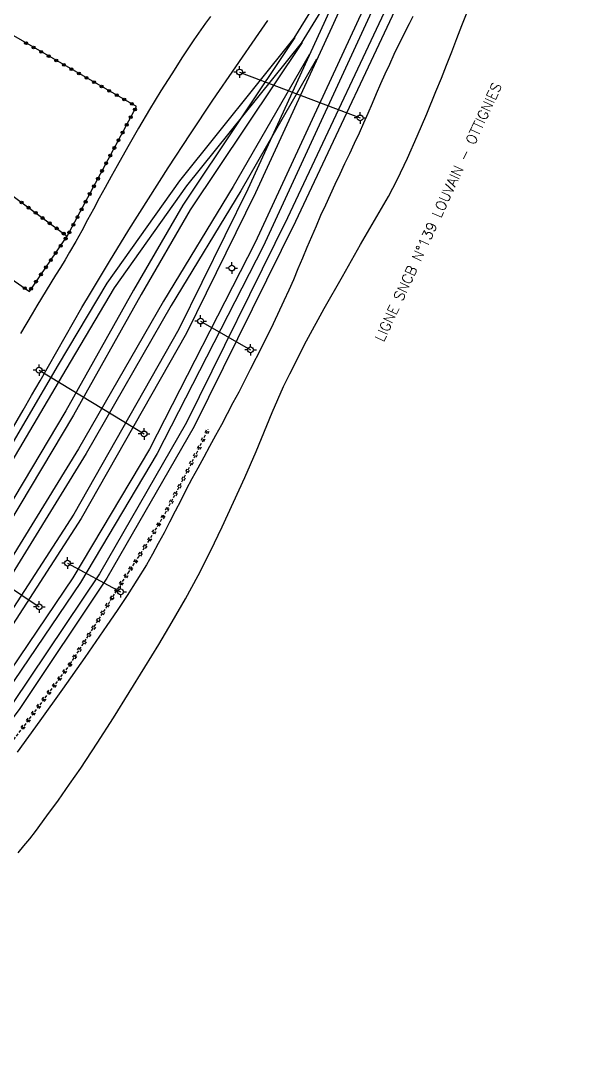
# Model space of a CAD drawing. Header units: millimetres. Extents: x 164000 to 165000, y 151998 to 153000.
# Drawn here: x 164150.3 to 164249.3, y 152415.8 to 152593.3 of the extents above; entities that cross this region are included whole.
import ezdxf

# ---------------------------------------------------------------- set-up
doc = ezdxf.new("R2010")
doc.units = ezdxf.units.MM
doc.linetypes.add('DASHED', pattern=[0.75, 0.5, -0.25])
doc.layers.get('0').update_dxf_attribs({"linetype": 'CONTINUOUS'})
for name, color, linetype in [('W0211', 2, 'CONTINUOUS'), ('W0214', 2, 'CONTINUOUS'), ('W0220', 5, 'DASHED'), ('W0323', 7, 'CONTINUOUS'), ('W0610', 7, 'CONTINUOUS'), ('W0611', 7, 'CONTINUOUS'), ('W0700', 7, 'CONTINUOUS'), ('W0989', 7, 'CONTINUOUS')]:
    doc.layers.add(name, color=color, linetype=linetype)
doc.styles.get("Standard").update_dxf_attribs({"font": 'romans.shx', "width": 0.85})

# ---------------------------------------------------------------- blocks, each defined once
blk = doc.blocks.new('T610')
for p, q in [((-0.500001, 0), (-1.000002, 0)), ((0, 0.500001), (0, 1.000002)), ((0.500001, 0), (1.000002, 0)), ((0, -0.500001), (0, -1.000002))]:
    blk.add_line(p, q)
blk.add_ellipse((0, 0), major_axis=(-0.353554, 0.353554), ratio=1, start_param=3.926990817, end_param=10.2101761242)
blk = doc.blocks.new('t323o')
at = {"color": 0, "linetype": 'Continuous'}
for radius in [0.25, 0.15]:
    blk.add_circle((0, 0), radius, dxfattribs=at)
blk = doc.blocks.new('t220o')
at = {"color": 0, "linetype": 'Continuous'}
for p, q in [((-0.25, 0.25), (0.25, 0.25)), ((-0.25, -0.25), (0.25, -0.25))]:
    blk.add_line(p, q, dxfattribs=at)

msp = doc.modelspace()

# ---------------------------------------------------------------- linework, layer by layer
at = {"layer": 'W0211'}
for points in [[(164147.68, 152520.87), (164150.78, 152526.22), (164152.24, 152528.74), (164153.69, 152531.26), (164155.13, 152533.79), (164156.56, 152536.33), (164157.99, 152538.86), (164159.44, 152541.38), (164160.9, 152543.9), (164162.38, 152546.41), (164165.65, 152551.85), (164168.96, 152557.27), (164172.33, 152562.65), (164175.75, 152568), (164179.57, 152573.83), (164183.45, 152579.61), (164187.38, 152585.37), (164191.32, 152591.11), (164192.88, 152593.36)], [(164149.92, 152449.95), (164150.92, 152451.18), (164151.91, 152452.41), (164152.88, 152453.66), (164154.88, 152456.35), (164156.85, 152459.06), (164158.78, 152461.8), (164160.68, 152464.57), (164163.53, 152468.86), (164166.31, 152473.2), (164169.04, 152477.58), (164171.74, 152481.97), (164174.11, 152485.87), (164176.45, 152489.79), (164178.73, 152493.75), (164180.92, 152497.76), (164183.04, 152501.92), (164185.05, 152506.13), (164187, 152510.38), (164188.93, 152514.63), (164189.92, 152516.85), (164190.87, 152519.09), (164191.8, 152521.34), (164192.72, 152523.59), (164193.66, 152525.84), (164194.61, 152528.08), (164195.61, 152530.31), (164196.65, 152532.51), (164199.54, 152538.16), (164202.61, 152543.72), (164205.74, 152549.24), (164208.85, 152554.77), (164209.64, 152556.16), (164210.44, 152557.54), (164211.25, 152558.91), (164212.06, 152560.29), (164212.86, 152561.67), (164213.65, 152563.06), (164214.41, 152564.46), (164215.14, 152565.88), (164216.94, 152569.64), (164218.61, 152573.45), (164220.23, 152577.29), (164221.83, 152581.14), (164222.75, 152583.4), (164223.65, 152585.67), (164224.53, 152587.96), (164225.4, 152590.24), (164226.28, 152592.52), (164227.17, 152594.8)]]:
    msp.add_lwpolyline(points, dxfattribs=at)
at = {"layer": 'W0214'}
for points in [[(164217.87, 152594.07), (164217.2, 152592.76), (164216.54, 152591.45), (164215.87, 152590.13), (164215.22, 152588.81), (164214.58, 152587.48), (164213.81, 152585.8), (164213.05, 152584.12), (164212.3, 152582.43), (164211.56, 152580.73), (164210.83, 152579.04), (164210.09, 152577.35), (164209.35, 152575.66), (164208.59, 152573.97), (164207.77, 152572.19), (164206.95, 152570.41), (164206.11, 152568.64), (164205.28, 152566.87), (164204.44, 152565.1), (164203.61, 152563.32), (164202.79, 152561.54), (164201.98, 152559.75), (164201.18, 152557.92), (164200.39, 152556.08), (164199.62, 152554.24), (164198.85, 152552.4), (164198.08, 152550.55), (164197.3, 152548.71), (164196.5, 152546.88), (164195.67, 152545.06), (164193.79, 152541.09), (164191.85, 152537.16), (164189.87, 152533.25), (164187.87, 152529.35), (164186.89, 152527.47), (164185.89, 152525.59), (164184.89, 152523.72), (164183.88, 152521.86), (164182.86, 152519.99), (164181.85, 152518.13), (164180.84, 152516.26), (164179.83, 152514.39), (164178.85, 152512.54), (164177.89, 152510.68), (164176.94, 152508.81), (164175.98, 152506.95), (164175.02, 152505.09), (164174.04, 152503.24), (164173.02, 152501.4), (164171.98, 152499.59), (164170.36, 152496.93), (164168.67, 152494.32), (164166.93, 152491.73), (164165.19, 152489.16), (164161.4, 152483.64), (164157.55, 152478.16), (164153.65, 152472.72), (164149.72, 152467.3)], [(164183.02, 152594.04), (164182.17, 152592.89), (164180.16, 152590.03), (164178.23, 152587.12), (164176.35, 152584.18), (164174.5, 152581.22), (164172.55, 152578.03), (164170.65, 152574.81), (164168.79, 152571.57), (164166.94, 152568.32), (164165.9, 152566.47), (164164.88, 152564.61), (164163.87, 152562.74), (164162.87, 152560.87), (164161.86, 152559), (164160.85, 152557.14), (164159.82, 152555.28), (164158.77, 152553.44), (164157.98, 152552.1), (164157.18, 152550.78), (164156.37, 152549.46), (164155.56, 152548.14), (164154.74, 152546.82), (164153.92, 152545.51), (164153.12, 152544.18), (164152.32, 152542.85), (164150.34, 152539.46)]]:
    msp.add_lwpolyline(points, dxfattribs=at)
at = {"layer": 'W0220'}
for points in [[(164158.86, 152482.49), (164160.96, 152485.7), (164163.01, 152488.94), (164165.04, 152492.19), (164167.08, 152495.44), (164168.84, 152498.17), (164170.61, 152500.89), (164172.35, 152503.63), (164174.04, 152506.41), (164175.2, 152508.44), (164176.32, 152510.5), (164177.41, 152512.56), (164178.49, 152514.64), (164179.55, 152516.7), (164180.6, 152518.77), (164181.63, 152520.85), (164182.64, 152522.94)], [(164158.86, 152482.49), (164143.54, 152462)]]:
    msp.add_lwpolyline(points, dxfattribs=at)
at = {"layer": 'W0323'}
for points in [[(164127.58, 152578.92), (164158.37, 152556.2), (164170.28, 152578.54), (164145.33, 152592.87)], [(164120.27, 152568.67), (164151.84, 152546.7), (164158.37, 152556.2)]]:
    msp.add_lwpolyline(points, dxfattribs=at)
at = {"layer": 'W0611'}
for points in [[(164188.03, 152584.48), (164208.77, 152576.57)], [(164181.32, 152541.58), (164189.91, 152536.62)], [(164153.51, 152533.12), (164171.58, 152522.14)], [(164135.93, 152504.2), (164153.54, 152492.34)], [(164158.42, 152499.88), (164167.55, 152494.94)]]:
    msp.add_lwpolyline(points, dxfattribs=at)
at = {"layer": 'W0700'}
for points in [[(164243.78, 152671), (164237.48, 152657.3), (164212.49, 152602.23), (164190.71, 152555.11), (164172.51, 152519.51), (164159.35, 152497.36), (164145.45, 152476.82), (164098.25, 152416.71)], [(164245.43, 152671), (164238.84, 152656.68), (164213.85, 152601.6), (164192.06, 152554.45), (164173.82, 152518.78), (164160.62, 152496.55), (164146.67, 152475.95), (164099.43, 152415.77)], [(164247.61, 152671), (164230.45, 152633), (164216.65, 152602.7), (164196.28, 152559.38), (164178.88, 152524.1), (164163.91, 152498.05), (164148.95, 152475.71), (164132.16, 152453.21), (164114.54, 152431.13)], [(164249.26, 152671), (164231.82, 152632.38), (164218.02, 152602.07), (164197.63, 152558.73), (164180.2, 152523.39), (164165.19, 152497.26), (164150.18, 152474.84), (164133.35, 152452.3), (164115.72, 152430.2)], [(164238.53, 152671), (164227.61, 152647.27), (164215.17, 152620.77), (164202.54, 152592.84), (164189.44, 152564.29), (164177.55, 152540.18), (164159.48, 152508.34), (164141.82, 152481.04), (164123.17, 152455.68), (164121.04, 152453.07)], [(164240.18, 152671), (164228.97, 152646.64), (164216.53, 152620.14), (164203.91, 152592.21), (164190.79, 152563.65), (164178.88, 152539.47), (164160.77, 152507.56), (164143.05, 152480.19), (164124.35, 152454.76), (164122.21, 152452.12)], [(164237.19, 152656.64), (164230.45, 152644.83), (164221.54, 152630.32), (164208.59, 152608.59), (164197.37, 152590.32), (164177.71, 152565.75), (164165.19, 152548.13), (164156.8, 152534.02), (164145.64, 152515), (164130.62, 152491.73), (164116.55, 152472.06)], [(164238.49, 152655.89), (164231.74, 152644.07), (164222.82, 152629.55), (164209.87, 152607.82), (164198.6, 152589.45), (164178.91, 152564.85), (164166.45, 152547.32), (164158.1, 152533.26), (164146.91, 152514.21), (164131.86, 152490.89), (164117.77, 152471.19)], [(164197.53, 152590.42), (164178.27, 152561.56), (164169.78, 152546.91), (164158.13, 152526.11), (164143.35, 152501.44), (164127.39, 152478.17)], [(164198.77, 152589.59), (164179.54, 152560.76), (164171.08, 152546.17), (164159.43, 152525.36), (164144.62, 152500.63), (164128.63, 152477.33)], [(164199.99, 152587.42), (164186.94, 152564.77), (164174.95, 152545.03), (164160.33, 152519.56), (164145.1, 152494.86), (164129.43, 152472.26), (164119.98, 152459.91)], [(164201.29, 152586.68), (164188.23, 152564), (164176.24, 152544.27), (164161.62, 152518.79), (164146.36, 152494.04), (164130.64, 152471.38), (164121.17, 152459)]]:
    msp.add_lwpolyline(points, dxfattribs=at)

# ---------------------------------------------------------------- block references
at = {"layer": 'W0220'}
for p, rotation in [((164182.43, 152522.52), 64.12780622178626), ((164181.78, 152521.17), 64.12780622178626), ((164180.45, 152518.48), 63.20400001066051), ((164181.12, 152519.82), 63.66590307979134), ((164179.77, 152517.14), 63.20400001066051), ((164179.09, 152515.81), 62.74209701675559), ((164177.71, 152513.14), 62.45750186560764), ((164178.4, 152514.47), 62.45750186560764), ((164177.01, 152511.81), 62.16895508732008), ((164176.31, 152510.49), 61.44310300775969), ((164174.86, 152507.86), 60.2801918809733), ((164175.59, 152509.17), 61.44310300775969), ((164174.12, 152506.56), 60.2801918809733), ((164173.35, 152505.27), 58.78640402456666), ((164171.77, 152502.72), 57.47700645543576), ((164172.57, 152503.99), 58.78640402456666), ((164170.97, 152501.45), 57.47700645543576), ((164169.33, 152498.94), 56.97422923507286), ((164170.15, 152500.19), 56.97422923507286), ((164168.52, 152497.68), 57.27865312076867), ((164166.9, 152495.15), 57.84734469452332), ((164167.71, 152496.42), 57.27865312076867), ((164166.1, 152493.88), 57.84734469452332), ((164165.3, 152492.61), 57.84734469452332), ((164163.72, 152490.07), 58.08291341241948), ((164164.51, 152491.34), 58.08291341241948), ((164162.92, 152488.79), 57.68518062591878), ((164161.32, 152486.26), 57.68518062591878), ((164162.12, 152487.53), 57.68518062591878), ((164160.5, 152485), 56.65442929102284), ((164159.68, 152483.75), 56.65442929102284), ((164157.91, 152481.22), 233.2267214821086), ((164158.8, 152482.42), 233.2267214821086), ((164157.01, 152480.02), 233.2267214821086), ((164155.21, 152477.62), 233.2267214821086), ((164156.11, 152478.82), 233.2267214821086), ((164154.31, 152476.42), 233.2267214821086), ((164152.52, 152474.01), 233.2267214821086), ((164153.42, 152475.21), 233.2267214821086), ((164151.62, 152472.81), 233.2267214821086), ((164150.72, 152471.61), 233.2267214821086)]:
    msp.add_blockref('t220o', p, dxfattribs=dict(at, rotation=rotation))
at = {"layer": 'W0323'}
for p, rotation in [((164151.27, 152589.45), 150.1274165602107), ((164152.57, 152588.71), 150.1274165602107), ((164153.87, 152587.96), 150.1274165602107), ((164155.17, 152587.21), 150.1274165602107), ((164156.48, 152586.47), 150.1274165602107), ((164157.78, 152585.72), 150.1274165602107), ((164159.08, 152584.97), 150.1274165602107), ((164160.38, 152584.23), 150.1274165602107), ((164161.68, 152583.48), 150.1274165602107), ((164162.98, 152582.73), 150.1274165602107), ((164164.28, 152581.98), 150.1274165602107), ((164165.58, 152581.24), 150.1274165602107), ((164166.88, 152580.49), 150.1274165602107), ((164168.18, 152579.74), 150.1274165602107), ((164169.48, 152579), 150.1274165602107), ((164170.01, 152578.03), 61.9310442160628), ((164168.6, 152575.38), 61.9310442160628), ((164169.3, 152576.7), 61.9310442160628), ((164167.89, 152574.05), 61.9310442160628), ((164167.19, 152572.73), 61.9310442160628), ((164165.77, 152570.08), 61.9310442160628), ((164166.48, 152571.41), 61.9310442160628), ((164165.07, 152568.76), 61.9310442160628), ((164164.36, 152567.44), 61.9310442160628), ((164162.95, 152564.79), 61.9310442160628), ((164163.66, 152566.11), 61.9310442160628), ((164162.24, 152563.47), 61.9310442160628), ((164150.51, 152562), 323.5660641802474), ((164151.72, 152561.11), 323.5660641802474), ((164161.54, 152562.14), 61.9310442160628), ((164152.93, 152560.22), 323.5660641802474), ((164154.13, 152559.33), 323.5660641802474), ((164160.13, 152559.5), 61.9310442160628), ((164160.83, 152560.82), 61.9310442160628), ((164155.34, 152558.43), 323.5660641802474), ((164156.55, 152557.54), 323.5660641802474), ((164159.42, 152558.17), 61.9310442160628), ((164157.75, 152556.65), 323.5660641802474), ((164158.09, 152555.79), 55.50506631990061), ((164158.72, 152556.85), 61.9310442160628), ((164157.24, 152554.56), 55.50506631990061), ((164155.54, 152552.09), 55.50506631990061), ((164156.39, 152553.32), 55.50506631990061), ((164154.69, 152550.85), 55.50506631990061), ((164153.84, 152549.61), 55.50506631990061), ((164151.05, 152547.25), 325.1649599950831), ((164152.14, 152547.14), 55.50506631990061), ((164152.99, 152548.38), 55.50506631990061)]:
    msp.add_blockref('t323o', p, dxfattribs=dict(at, rotation=rotation))
at = {"layer": 'W0610'}
for p in [(164188.03, 152584.48), (164208.77, 152576.57), (164186.68, 152550.71), (164181.32, 152541.58), (164189.91, 152536.62), (164153.51, 152533.12), (164171.58, 152522.14), (164158.42, 152499.88), (164167.55, 152494.94), (164153.54, 152492.34)]:
    msp.add_blockref('T610', p, dxfattribs=at)

# ---------------------------------------------------------------- texts
at = {"layer": 'W0989'}
msp.add_text('LIGNE SNCB N°139 LOUVAIN - OTTIGNIES', height=1.75, rotation=65.2521, dxfattribs=at).set_placement((164212.8, 152537.87))

doc.saveas('drawing.dxf')
